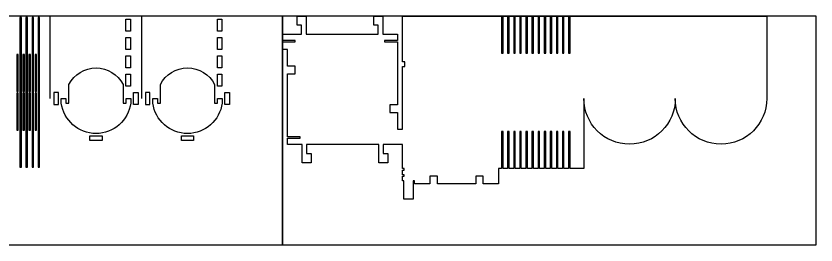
# Model space of a CAD drawing. Header units: millimetres. Extents: x 2961 to 4011, y 1422 to 1987.
# Drawn here: x 3487 to 4011, y 1837 to 1987 of the extents above; entities that cross this region are included whole.
import ezdxf

# ---------------------------------------------------------------- set-up
doc = ezdxf.new("R2010")
doc.units = ezdxf.units.MM
doc.layers.add('1 - Interna', color=3, linetype='Continuous')
doc.layers.add('2 - Externa', color=1, linetype='Continuous')

msp = doc.modelspace()

# ---------------------------------------------------------------- linework, layer by layer
at = {"layer": '1 - Interna'}
for points in [[(3661.39, 1987.25), (3311.39, 1987.25), (3311.39, 1837.25), (3661.39, 1837.25)], [(3489.07, 1888.25), (3490.07, 1888.25), (3490.07, 1986.25), (3489.07, 1986.25)], [(3493.07, 1888.25), (3494.07, 1888.25), (3494.07, 1986.25), (3493.07, 1986.25)], [(3497.07, 1888.25), (3498.07, 1888.25), (3498.07, 1986.25), (3497.07, 1986.25)], [(3501.07, 1888.25), (3502.07, 1888.25), (3502.07, 1986.25), (3501.07, 1986.25)], [(3558.67, 1977.25), (3558.67, 1985.25), (3561.67, 1985.25), (3561.67, 1977.25)], [(3618.67, 1977.25), (3618.67, 1985.25), (3621.67, 1985.25), (3621.67, 1977.25)], [(3558.67, 1965.25), (3558.67, 1973.25), (3561.67, 1973.25), (3561.67, 1965.25)], [(3618.67, 1965.25), (3618.67, 1973.25), (3621.67, 1973.25), (3621.67, 1965.25)], [(3488.07, 1962), (3487.07, 1962), (3487.07, 1937.75), (3488.07, 1937.75)], [(3492.07, 1962), (3491.07, 1962), (3491.07, 1937.75), (3492.07, 1937.75)], [(3496.07, 1962), (3495.07, 1962), (3495.07, 1937.75), (3496.07, 1937.75)], [(3500.07, 1962), (3499.07, 1962), (3499.07, 1937.75), (3500.07, 1937.75)], [(3558.67, 1953.25), (3558.67, 1961.25), (3561.67, 1961.25), (3561.67, 1953.25)], [(3618.67, 1953.25), (3618.67, 1961.25), (3621.67, 1961.25), (3621.67, 1953.25)], [(3558.67, 1941.25), (3558.67, 1949.25), (3561.67, 1949.25), (3561.67, 1941.25)], [(3618.67, 1941.25), (3618.67, 1949.25), (3621.67, 1949.25), (3621.67, 1941.25)], [(3488.07, 1936.75), (3487.07, 1936.75), (3487.07, 1912.5), (3488.07, 1912.5)], [(3492.07, 1936.75), (3491.07, 1936.75), (3491.07, 1912.5), (3492.07, 1912.5)], [(3496.07, 1936.75), (3495.07, 1936.75), (3495.07, 1912.5), (3496.07, 1912.5)], [(3500.07, 1936.75), (3499.07, 1936.75), (3499.07, 1912.5), (3500.07, 1912.5)], [(3514.47, 1929.25), (3514.47, 1937.25), (3511.47, 1937.25), (3511.47, 1929.25)], [(3563.67, 1929.25), (3563.67, 1937.25), (3566.67, 1937.25), (3566.67, 1929.25)], [(3574.47, 1929.25), (3574.47, 1937.25), (3571.47, 1937.25), (3571.47, 1929.25)], [(3623.67, 1929.25), (3623.67, 1937.25), (3626.67, 1937.25), (3626.67, 1929.25)], [(3535.07, 1908.65), (3543.07, 1908.65), (3543.07, 1905.65), (3535.07, 1905.65)], [(3595.07, 1908.65), (3603.07, 1908.65), (3603.07, 1905.65), (3595.07, 1905.65)]]:
    msp.add_lwpolyline(points, close=True, dxfattribs=at)
for points in [[(3509.07, 1933.25), (3509.07, 1987.25)], [(3569.07, 1933.25), (3569.07, 1987.25)]]:
    msp.add_lwpolyline(points, dxfattribs=at)
for points in [[(3558.84, 1933.25), (3561.84, 1933.25), (3561.84, 1930.25, -0.876908), (3516.3, 1930.25), (3516.3, 1933.25), (3519.3, 1933.25), (3519.3, 1930.25), (3521.3, 1930.25), (3521.3, 1942.42, -0.609308), (3556.84, 1942.42), (3556.84, 1930.25), (3558.84, 1930.25)], [(3618.84, 1933.25), (3621.84, 1933.25), (3621.84, 1930.25, -0.876908), (3576.3, 1930.25), (3576.3, 1933.25), (3579.3, 1933.25), (3579.3, 1930.25), (3581.3, 1930.25), (3581.3, 1942.42, -0.609308), (3616.84, 1942.42), (3616.84, 1930.25), (3618.84, 1930.25)]]:
    msp.add_lwpolyline(points, format="xyb", close=True, dxfattribs=at)
at = {"layer": '2 - Externa'}
msp.add_lwpolyline([(3740.07, 1903.14), (3727.5, 1903.14), (3727.5, 1897.14), (3730.5, 1897.14), (3730.5, 1891.14), (3724.5, 1891.14), (3724.5, 1897.14), (3724.5, 1903.14), (3677.24, 1903.14), (3677.24, 1897.14), (3680.24, 1897.14), (3680.24, 1891.14), (3674.24, 1891.14), (3674.24, 1897.14), (3674.24, 1903.14), (3664.68, 1903.14), (3664.68, 1907.14), (3673.08, 1907.14), (3673.08, 1908.14), (3664.68, 1908.14), (3664.68, 1913.14), (3664.68, 1949.35), (3669.68, 1949.35), (3669.68, 1954.35), (3664.68, 1954.35), (3664.68, 1965.25), (3661.39, 1965.25), (3661.39, 1970.25), (3669.79, 1970.25), (3669.79, 1971.25), (3661.39, 1971.25), (3661.39, 1975.25), (3673.95, 1975.25), (3673.95, 1981.25), (3670.95, 1981.25), (3670.95, 1987.25), (3676.95, 1987.25), (3676.95, 1981.25), (3676.95, 1975.25), (3724.22, 1975.25), (3724.22, 1981.25), (3721.22, 1981.25), (3721.22, 1987.25), (3727.22, 1987.25), (3727.22, 1981.25), (3727.22, 1975.25), (3736.78, 1975.25), (3736.78, 1971.25), (3728.38, 1971.25), (3728.38, 1970.25), (3736.78, 1970.25), (3736.78, 1965.25), (3736.78, 1929.04), (3731.78, 1929.04), (3731.78, 1924.04), (3736.78, 1924.04), (3736.78, 1913.14), (3740.07, 1913.14), (3740.07, 1954.25), (3741.57, 1954.25), (3741.57, 1957.25), (3740.07, 1957.25), (3740.07, 1987.25), (3748.07, 1987.25), (3805.07, 1987.25), (3805.07, 1963), (3806.07, 1963), (3806.07, 1987.25), (3809.07, 1987.25), (3809.07, 1963), (3810.07, 1963), (3810.07, 1987.25), (3813.07, 1987.25), (3813.07, 1963), (3814.07, 1963), (3814.07, 1987.25), (3817.07, 1987.25), (3817.07, 1963), (3818.07, 1963), (3818.07, 1987.25), (3821.07, 1987.25), (3821.07, 1963), (3822.07, 1963), (3822.07, 1987.25), (3825.07, 1987.25), (3825.07, 1963), (3826.07, 1963), (3826.07, 1987.25), (3829.07, 1987.25), (3829.07, 1963), (3830.07, 1963), (3830.07, 1987.25), (3833.07, 1987.25), (3833.07, 1963), (3834.07, 1963), (3834.07, 1987.25), (3837.07, 1987.25), (3837.07, 1963), (3838.07, 1963), (3838.07, 1987.25), (3841.07, 1987.25), (3841.07, 1963), (3842.07, 1963), (3842.07, 1987.25), (3845.07, 1987.25), (3845.07, 1963), (3846.07, 1963), (3846.07, 1987.25), (3849.07, 1987.25), (3849.07, 1963), (3850.07, 1963), (3850.07, 1987.25), (3979.07, 1987.25), (3979.07, 1933.25, -1), (3919.07, 1933.25, -1), (3859.07, 1933.25), (3859.07, 1887.25), (3850.07, 1887.25), (3850.07, 1911.5), (3849.07, 1911.5), (3849.07, 1887.25), (3846.07, 1887.25), (3846.07, 1911.5), (3845.07, 1911.5), (3845.07, 1887.25), (3842.07, 1887.25), (3842.07, 1911.5), (3841.07, 1911.5), (3841.07, 1887.25), (3838.07, 1887.25), (3838.07, 1911.5), (3837.07, 1911.5), (3837.07, 1887.25), (3834.07, 1887.25), (3834.07, 1911.5), (3833.07, 1911.5), (3833.07, 1887.25), (3830.07, 1887.25), (3830.07, 1911.5), (3829.07, 1911.5), (3829.07, 1887.25), (3826.07, 1887.25), (3826.07, 1911.5), (3825.07, 1911.5), (3825.07, 1887.25), (3822.07, 1887.25), (3822.07, 1911.5), (3821.07, 1911.5), (3821.07, 1887.25), (3818.07, 1887.25), (3818.07, 1911.5), (3817.07, 1911.5), (3817.07, 1887.25), (3814.07, 1887.25), (3814.07, 1911.5), (3813.07, 1911.5), (3813.07, 1887.25), (3810.07, 1887.25), (3810.07, 1911.5), (3809.07, 1911.5), (3809.07, 1887.25), (3806.07, 1887.25), (3806.07, 1911.5), (3805.07, 1911.5), (3805.07, 1887.25), (3803.14, 1887.25), (3803.14, 1877.25), (3793.14, 1877.25), (3793.14, 1882.25), (3788.14, 1882.25), (3788.14, 1877.25), (3763.07, 1877.25), (3763.07, 1882.25), (3758.07, 1882.25), (3758.07, 1877.25), (3748.07, 1877.25), (3748.07, 1879.25)], format="xyb", dxfattribs=at)
msp.add_lwpolyline([(4011.39, 1987.25), (3661.39, 1987.25), (3661.39, 1837.25), (4011.39, 1837.25)], close=True, dxfattribs=at)
msp.add_lwpolyline([(3748.07, 1879.25), (3747.07, 1879.25), (3747.07, 1867.25), (3741.07, 1867.25), (3741.07, 1879.25), (3740.07, 1879.25), (3740.07, 1882.25), (3741.32, 1882.25), (3741.32, 1883.25), (3740.07, 1883.25), (3740.07, 1886.25), (3741.32, 1886.25), (3741.32, 1887.25), (3740.07, 1887.25), (3740.07, 1903.14)], dxfattribs=at)

doc.saveas('drawing.dxf')
